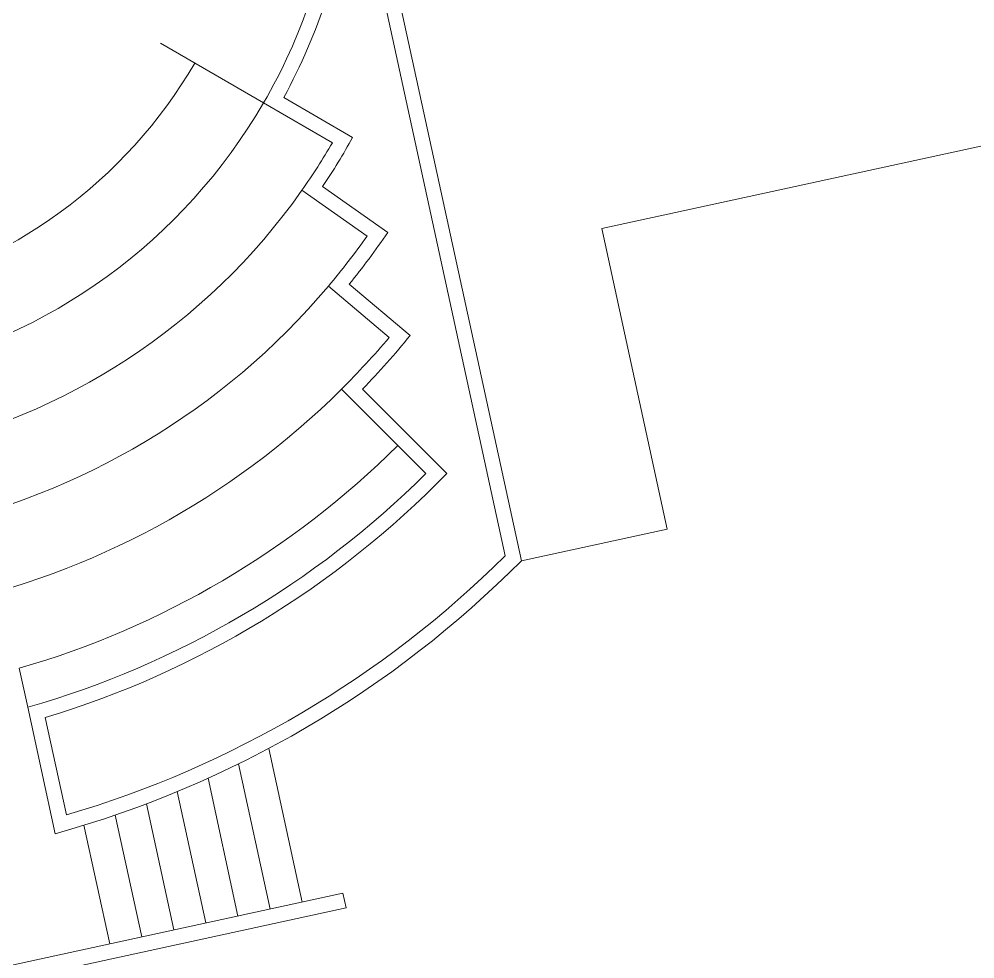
# Model space of a CAD drawing. Header units: millimetres. Extents: x -395 to 1008, y 9 to 692.
# Drawn here: x -324.63 to -315.02, y 32.43 to 41.88 of the extents above; entities that cross this region are included whole.
import ezdxf

# ---------------------------------------------------------------- set-up
doc = ezdxf.new("R2010")
doc.units = ezdxf.units.MM
doc.header["$LTSCALE"] = 0.1
doc.header["$MEASUREMENT"] = 0
doc.layers.add('.10 ultra fina', color=240, linetype='Continuous', lineweight=5)

# ---------------------------------------------------------------- blocks, each defined once
blk = doc.blocks.new('etwew')
at = {"layer": '.10 ultra fina', "color": 240, "lineweight": 5}
for p, q in [((371.7301, 105.2134), (373.6202, 96.5213)), ((373.6202, 96.5213), (372.0488, 103.7477)), ((373.4562, 96.5695), (372.0054, 103.2417)), ((369.9889, 101.73), (371.0269, 101.1277)), ((371.0269, 101.1277), (371.7188, 100.7262)), ((371.2302, 101.1831), (371.9224, 100.7815)), ((374.4282, 99.8646), (379.5486, 100.978)), ((371.4131, 100.2486), (372.0674, 99.7883)), ((371.6207, 100.286), (372.2751, 99.8256)), ((375.0859, 96.8401), (374.4282, 99.8646)), ((371.8888, 99.3029), (372.5006, 98.7873)), ((371.6786, 99.2839), (372.2903, 98.7683)), ((371.8118, 98.2484), (372.6584, 97.398)), ((372.0229, 98.2489), (372.8697, 97.3984)), ((373.6202, 96.5213), (375.0859, 96.8401)), ((368.5698, 95.439), (368.655, 95.0473)), ((368.655, 95.0473), (368.9317, 93.7746)), ((368.8312, 94.9428), (369.0443, 93.9628)), ((371.0785, 94.6321), (371.4146, 93.0865)), ((370.7747, 94.4765), (371.0922, 93.0164)), ((370.4684, 94.332), (370.7697, 92.9463)), ((370.1598, 94.1981), (370.4472, 92.8761)), ((369.8489, 94.0748), (370.1248, 92.806)), ((369.5357, 93.9619), (369.8023, 92.7359)), ((369.2203, 93.8592), (369.4798, 92.6658)), ((365.3757, 91.7734), (371.825, 93.1757)), ((371.825, 93.1757), (371.8569, 93.0292)), ((371.8569, 93.0292), (365.4076, 91.6268))]:
    blk.add_line(p, q, dxfattribs=at)
for radius, start, end in [(5.7, 329.87452, 352.79635), (5.85, 331.34381, 352.79635), (4.9, 234.66061, 329.87452), (5.7, 234.66061, 329.87452), (6.65, 326.16702, 331.16702), (6.5, 324.87452, 329.87452), (6.5, 239.66061, 324.87452), (7.3, 319.87452, 324.87452), (7.45, 321.02821, 326.02821), (7.3, 244.66061, 319.87452), (8.1, 314.87452, 319.87452), (8.25, 315.91632, 320.91632), (8.1, 249.66061, 314.87452), (8.9, 286.13314, 314.87452), (9.3, 285.96664, 314.87452), (9.45, 286.81964, 315.78402), (10.6, 285.51246, 315.2149), (10.45, 286.38324, 314.76899)]:
    blk.add_arc((366.0968, 103.9885), radius, start, end, dxfattribs=at)

msp = doc.modelspace()

# ---------------------------------------------------------------- block references
at = {"layer": '.10 ultra fina', "color": 240, "lineweight": 5}
msp.add_blockref('etwew', (-693.1998, -60.0867), dxfattribs=at)

doc.saveas('drawing.dxf')
